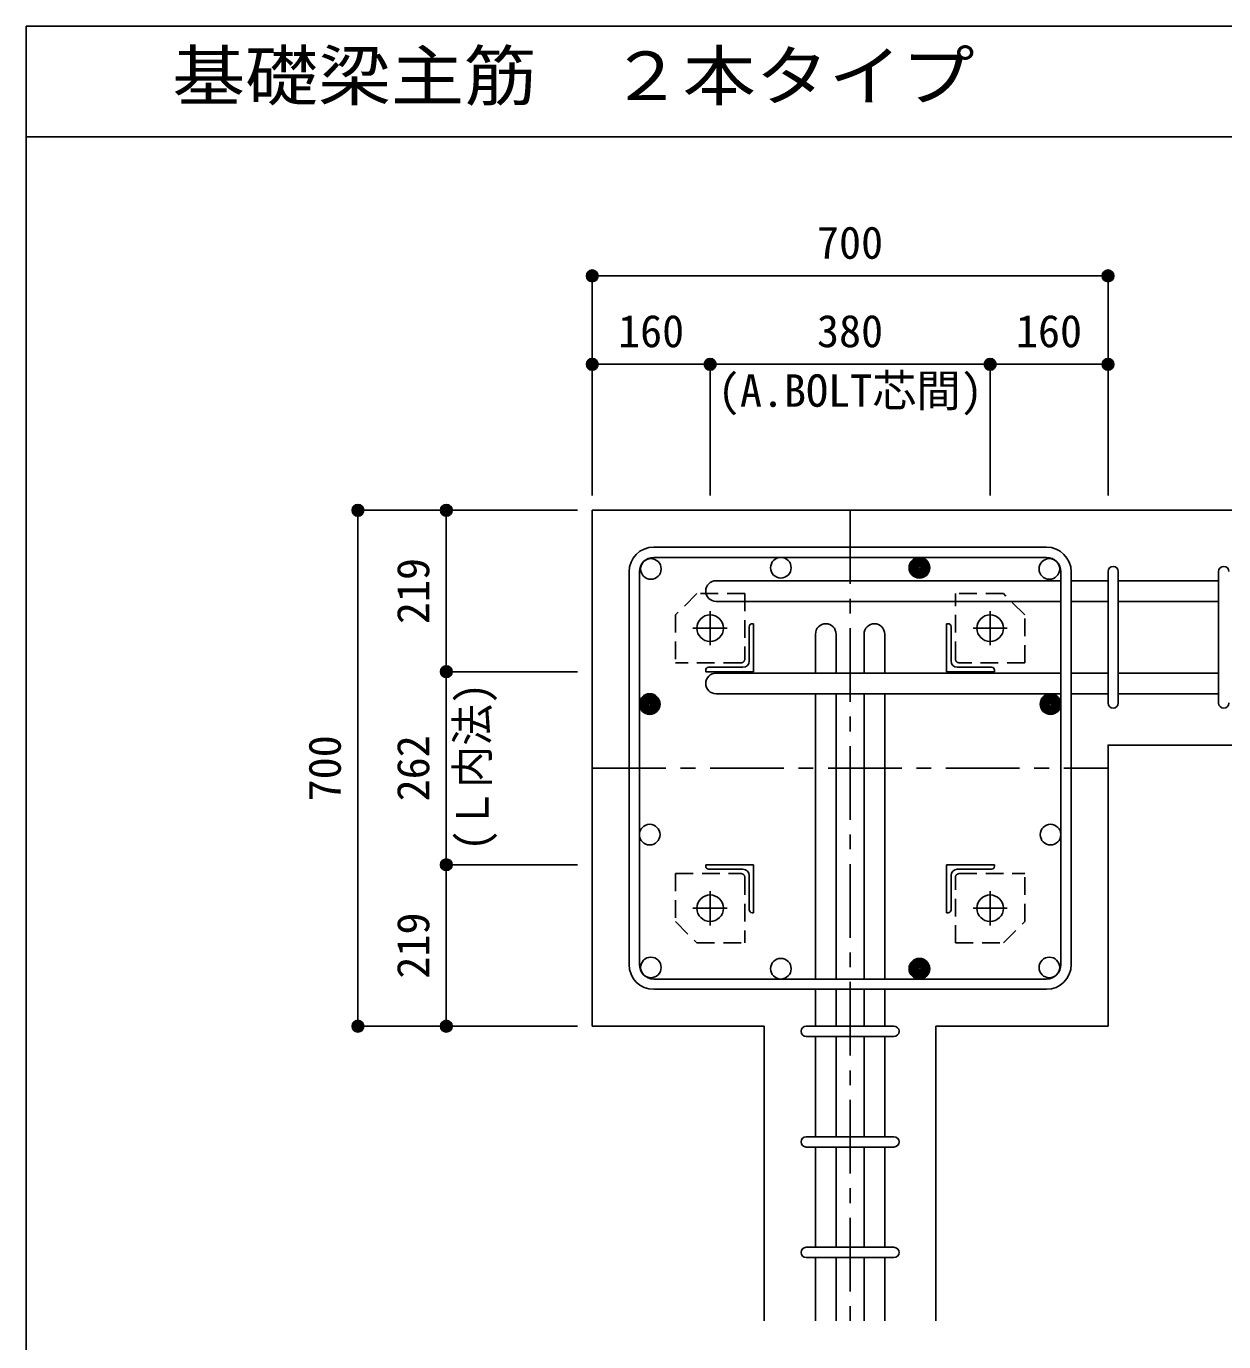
# Model space of a CAD drawing. Units: millimetres at full size, sheet at 1:20. Extents: x -3982 to 3969, y -2797 to 2801.
# Drawn here: x -3982 to -2357, y 1016 to 2801 of the extents above; entities that cross this region are included whole.
import ezdxf
from ezdxf.enums import TextEntityAlignment as Align

# ---------------------------------------------------------------- set-up
doc = ezdxf.new("R2010")
doc.units = ezdxf.units.MM
doc.header["$LTSCALE"] = 20
doc.header["$PDMODE"] = 32
doc.header["$PDSIZE"] = 10
doc.linetypes.add('CHAIN1', pattern=[8, 5, -1, 1, -1])
doc.linetypes.add('DASHED1', pattern=[1.8, 1.2, -0.6])
for name, color, linetype in [('6-1_躯体線', 2, 'Continuous'), ('6-2_A.Bolt_', 4, 'Continuous'), ('6-3_柱型主筋', 4, 'Continuous'), ('6-4_フープ', 7, 'Continuous'), ('6-5_梁主筋', 7, 'Continuous'), ('6-6_S.T.P.', 7, 'Continuous'), ('6-7_文字', 7, 'Continuous'), ('6-9_プレート', 4, 'DASHED1'), ('6-D_寸法', 4, 'Continuous'), ('F-0_枠', 6, 'Continuous')]:
    doc.layers.add(name, color=color, linetype=linetype)
doc.styles.add('ＭＳ ゴシック', font='')
doc.styles.get('ＭＳ ゴシック').set_extended_font_data('MS Gothic')

msp = doc.modelspace()

# ---------------------------------------------------------------- linework, layer by layer
at = {"layer": '6-1_躯体線'}
for p, q in [((-3213.87, 2144.12), (-3213.87, 1444.12)), ((-2113.87, 2144.12), (-3213.87, 2144.12)), ((-3213.87, 1444.12), (-2980.37, 1444.12)), ((-2980.37, 1044.12), (-2980.37, 1444.12))]:
    msp.add_line(p, q, dxfattribs=at)
for points in [[(-2513.87, 1444.12), (-2513.87, 1825.62), (-2113.87, 1825.62)], [(-2747.37, 1044.12), (-2747.37, 1444.12), (-2513.87, 1444.12)]]:
    msp.add_lwpolyline(points, dxfattribs=at)
at = {"layer": '6-2_A.Bolt_', "linetype": 'CHAIN1'}
for p, q in [((-3053.87, 1960.92), (-3053.87, 2007.42)), ((-2673.87, 1960.92), (-2673.87, 2007.42)), ((-3077.17, 1984.12), (-3030.67, 1984.12)), ((-2650.57, 1984.12), (-2697.07, 1984.12)), ((-3053.87, 1580.82), (-3053.87, 1627.32)), ((-2673.87, 1627.32), (-2673.87, 1580.82)), ((-3030.67, 1604.12), (-3077.17, 1604.12)), ((-2650.57, 1604.12), (-2697.07, 1604.12))]:
    msp.add_line(p, q, dxfattribs=at)
at = {"layer": '6-2_A.Bolt_'}
for p, q in [((-3000.87, 1939.62), (-3000.87, 1986.12)), ((-2996.87, 1990.12), (-2994.87, 1990.12)), ((-2994.87, 1925.12), (-2994.87, 1990.12)), ((-2732.87, 1990.12), (-2730.87, 1990.12)), ((-2732.87, 1925.12), (-2732.87, 1990.12)), ((-2726.87, 1939.62), (-2726.87, 1986.12)), ((-3009.37, 1931.12), (-3055.87, 1931.12)), ((-2718.37, 1931.12), (-2671.87, 1931.12)), ((-3059.87, 1925.12), (-3059.87, 1927.12)), ((-2994.87, 1925.12), (-3059.87, 1925.12)), ((-2732.87, 1925.12), (-2667.87, 1925.12)), ((-2667.87, 1927.12), (-2667.87, 1925.12)), ((-3059.87, 1661.12), (-3059.87, 1663.12)), ((-2994.87, 1663.12), (-3059.87, 1663.12)), ((-2994.87, 1663.12), (-2994.87, 1598.12)), ((-2732.87, 1663.12), (-2667.87, 1663.12)), ((-2732.87, 1663.12), (-2732.87, 1598.12)), ((-2667.87, 1663.12), (-2667.87, 1661.12)), ((-3009.37, 1657.12), (-3055.87, 1657.12)), ((-3000.87, 1648.62), (-3000.87, 1602.12)), ((-2726.87, 1648.62), (-2726.87, 1602.12)), ((-2718.37, 1657.12), (-2671.87, 1657.12)), ((-2994.87, 1598.12), (-2996.87, 1598.12)), ((-2730.87, 1598.12), (-2732.87, 1598.12))]:
    msp.add_line(p, q, dxfattribs=at)
at = {"layer": '6-2_A.Bolt_', "color": 3}
for centre in [(-3053.87, 1984.12), (-2673.87, 1984.12), (-3053.87, 1604.12), (-2673.87, 1604.12)]:
    msp.add_circle(centre, 18, dxfattribs=at)
at = {"layer": '6-2_A.Bolt_'}
for centre, radius, start, end in [((-2996.87, 1986.12), 4, 90, 180), ((-2730.87, 1986.12), 4, 0, 90), ((-3055.87, 1927.12), 4, 90, 180), ((-3009.37, 1939.62), 8.5, 270, 0), ((-2718.37, 1939.62), 8.5, 180, 270), ((-2671.87, 1927.12), 4, 0, 90), ((-3055.87, 1661.12), 4, 180, 270), ((-2671.87, 1661.12), 4, 270, 0), ((-3009.37, 1648.62), 8.5, 0, 90), ((-2718.37, 1648.62), 8.5, 90, 180), ((-2996.87, 1602.12), 4, 180, 270), ((-2730.87, 1602.12), 4, 270, 0)]:
    msp.add_arc(centre, radius, start, end, dxfattribs=at)
at = {"layer": '6-3_柱型主筋', "color": 3}
for centre in [(-3134.26, 2064.51), (-2957.87, 2066.12), (-2769.87, 2066.12), (-2593.48, 2064.51), (-3135.87, 1881.12), (-2591.87, 1881.12), (-3135.87, 1703.99), (-2591.87, 1703.99), (-3134.26, 1523.74), (-2957.87, 1522.12), (-2769.87, 1522.12), (-2593.48, 1523.74)]:
    msp.add_circle(centre, 14, dxfattribs=at)
at = {"layer": '6-3_柱型主筋'}
for centre, radius in [((-2769.87, 2066.12), 14), ((-2769.87, 2066.12), 12.44), ((-2769.87, 2066.12), 10.89), ((-2769.87, 2066.12), 9.33), ((-2769.87, 2066.12), 7.78), ((-2769.87, 2066.12), 6.22), ((-2769.87, 2066.12), 4.67), ((-2769.87, 2066.12), 3.11), ((-2769.87, 2066.12), 1.56), ((-3135.87, 1881.12), 14), ((-3135.87, 1881.12), 12.44), ((-3135.87, 1881.12), 10.89), ((-2591.87, 1881.12), 14), ((-2591.87, 1881.12), 12.44), ((-2591.87, 1881.12), 10.89), ((-3135.87, 1881.12), 9.33), ((-3135.87, 1881.12), 7.78), ((-3135.87, 1881.12), 6.22), ((-3135.87, 1881.12), 4.67), ((-3135.87, 1881.12), 3.11), ((-3135.87, 1881.12), 1.56), ((-2591.87, 1881.12), 9.33), ((-2591.87, 1881.12), 7.78), ((-2591.87, 1881.12), 6.22), ((-2591.87, 1881.12), 4.67), ((-2591.87, 1881.12), 3.11), ((-2591.87, 1881.12), 1.56), ((-2769.87, 1522.12), 14), ((-2769.87, 1522.12), 12.44), ((-2769.87, 1522.12), 10.89), ((-2769.87, 1522.12), 9.33), ((-2769.87, 1522.12), 7.78), ((-2769.87, 1522.12), 6.22), ((-2769.87, 1522.12), 4.67), ((-2769.87, 1522.12), 3.11), ((-2769.87, 1522.12), 1.56)]:
    msp.add_circle(centre, radius, dxfattribs=at)
at = {"layer": '6-4_フープ'}
for p, q in [((-3130.37, 2094.12), (-2597.37, 2094.12)), ((-3130.37, 2080.12), (-2597.37, 2080.12)), ((-3163.87, 1527.62), (-3163.87, 2060.62)), ((-3149.87, 2060.62), (-3149.87, 1527.62)), ((-2577.87, 1527.62), (-2577.87, 2060.62)), ((-2563.87, 1527.62), (-2563.87, 2060.62)), ((-2597.37, 1508.12), (-3130.37, 1508.12)), ((-3130.37, 1494.12), (-2597.37, 1494.12))]:
    msp.add_line(p, q, dxfattribs=at)
for centre, radius, start, end in [((-3130.37, 2060.62), 33.5, 90, 180), ((-2597.37, 2060.62), 33.5, 0, 90), ((-3130.37, 2060.62), 19.5, 90, 180), ((-2597.37, 2060.62), 19.5, 0, 90), ((-3130.37, 1527.62), 33.5, 180, 270), ((-3130.37, 1527.62), 19.5, 180, 270), ((-2597.37, 1527.62), 33.5, 270, 0), ((-2597.37, 1527.62), 19.5, 270, 0)]:
    msp.add_arc(centre, radius, start, end, dxfattribs=at)
at = {"layer": '6-5_梁主筋'}
for p, q in [((-2577.87, 2048.51), (-3045.87, 2048.51)), ((-2513.87, 2048.51), (-2563.87, 2048.51)), ((-2363.87, 2048.51), (-2499.87, 2048.51)), ((-2577.87, 2020.51), (-3045.87, 2020.51)), ((-2513.87, 2020.51), (-2563.87, 2020.51)), ((-2363.87, 2020.51), (-2499.87, 2020.51)), ((-2910.87, 1923.12), (-2910.87, 1976.12)), ((-2882.87, 1923.12), (-2882.87, 1976.12)), ((-2844.87, 1923.12), (-2844.87, 1976.12)), ((-2816.87, 1923.12), (-2816.87, 1976.12)), ((-2577.87, 1923.12), (-3045.87, 1923.12)), ((-2513.87, 1923.12), (-2563.87, 1923.12)), ((-2363.87, 1923.12), (-2499.87, 1923.12)), ((-2577.87, 1895.12), (-3045.87, 1895.12)), ((-2910.87, 1508.12), (-2910.87, 1895.12)), ((-2882.87, 1508.12), (-2882.87, 1895.12)), ((-2844.87, 1508.12), (-2844.87, 1895.12)), ((-2816.87, 1508.12), (-2816.87, 1895.12)), ((-2513.87, 1895.12), (-2563.87, 1895.12)), ((-2363.87, 1895.12), (-2499.87, 1895.12)), ((-2910.87, 1444.12), (-2910.87, 1494.12)), ((-2882.87, 1444.12), (-2882.87, 1494.12)), ((-2844.87, 1444.12), (-2844.87, 1494.12)), ((-2816.87, 1444.12), (-2816.87, 1494.12)), ((-2910.87, 1294.12), (-2910.87, 1430.12)), ((-2882.87, 1294.12), (-2882.87, 1430.12)), ((-2844.87, 1294.12), (-2844.87, 1430.12)), ((-2816.87, 1294.12), (-2816.87, 1430.12)), ((-2910.87, 1144.12), (-2910.87, 1280.12)), ((-2882.87, 1144.12), (-2882.87, 1280.12)), ((-2844.87, 1144.12), (-2844.87, 1280.12)), ((-2816.87, 1144.12), (-2816.87, 1280.12)), ((-2910.87, 1044.12), (-2910.87, 1130.12)), ((-2882.87, 1044.12), (-2882.87, 1130.12)), ((-2844.87, 1044.12), (-2844.87, 1130.12)), ((-2816.87, 1044.12), (-2816.87, 1130.12))]:
    msp.add_line(p, q, dxfattribs=at)
for centre, start, end in [((-3045.87, 2034.51), 90, 270), ((-2896.87, 1976.12), 0, 180), ((-2830.87, 1976.12), 0, 180), ((-3045.87, 1909.12), 90, 270)]:
    msp.add_arc(centre, 14, start, end, dxfattribs=at)
at = {"layer": '6-6_S.T.P.'}
for p, q in [((-2513.87, 1882.62), (-2513.87, 2060.62)), ((-2499.87, 1882.62), (-2499.87, 2060.62)), ((-2363.87, 1882.62), (-2363.87, 2060.62)), ((-2923.37, 1444.12), (-2804.37, 1444.12)), ((-2923.37, 1430.12), (-2804.37, 1430.12)), ((-2923.37, 1294.12), (-2804.37, 1294.12)), ((-2923.37, 1280.12), (-2804.37, 1280.12)), ((-2923.37, 1144.12), (-2804.37, 1144.12)), ((-2923.37, 1130.12), (-2804.37, 1130.12))]:
    msp.add_line(p, q, dxfattribs=at)
for centre, start, end in [((-2506.87, 2061.01), 0, 180), ((-2506.87, 2061.01), 0, 180), ((-2506.87, 2061.01), 0, 180), ((-2506.87, 2061.01), 0, 180), ((-2356.87, 2061.01), 0, 180), ((-2506.87, 1882.62), 180, 0), ((-2506.87, 1882.62), 180, 0), ((-2506.87, 1882.62), 180, 0), ((-2506.87, 1882.62), 180, 0), ((-2356.87, 1882.62), 180, 0), ((-2923.37, 1437.12), 90, 270), ((-2923.37, 1437.12), 90, 270), ((-2923.37, 1437.12), 90, 270), ((-2923.37, 1437.12), 90, 270), ((-2804.37, 1437.12), 270, 90), ((-2804.37, 1437.12), 270, 90), ((-2804.37, 1437.12), 270, 90), ((-2804.37, 1437.12), 270, 90), ((-2923.37, 1287.12), 90, 270), ((-2804.37, 1287.12), 270, 90), ((-2923.37, 1137.12), 90, 270), ((-2804.37, 1137.12), 270, 90)]:
    msp.add_arc(centre, 7, start, end, dxfattribs=at)
at = {"layer": '6-9_プレート'}
for p, q in [((-3071.87, 2031.12), (-3100.87, 2002.12)), ((-3006.87, 2031.12), (-3071.87, 2031.12)), ((-3006.87, 2031.12), (-3006.87, 1942.12)), ((-2655.87, 2031.12), (-2720.87, 2031.12)), ((-2720.87, 1942.12), (-2720.87, 2031.12)), ((-2626.87, 2002.12), (-2655.87, 2031.12)), ((-3100.87, 2002.12), (-3100.87, 1937.12)), ((-2626.87, 1937.12), (-2626.87, 2002.12)), ((-3011.87, 1937.12), (-3100.87, 1937.12)), ((-2626.87, 1937.12), (-2715.87, 1937.12)), ((-3100.87, 1651.12), (-3100.87, 1586.12)), ((-3100.87, 1651.12), (-3011.87, 1651.12)), ((-3006.87, 1646.12), (-3006.87, 1557.12)), ((-2720.87, 1557.12), (-2720.87, 1646.12)), ((-2715.87, 1651.12), (-2626.87, 1651.12)), ((-2626.87, 1586.12), (-2626.87, 1651.12)), ((-3100.87, 1586.12), (-3071.87, 1557.12)), ((-2655.87, 1557.12), (-2626.87, 1586.12)), ((-3071.87, 1557.12), (-3006.87, 1557.12)), ((-2720.87, 1557.12), (-2655.87, 1557.12))]:
    msp.add_line(p, q, dxfattribs=at)
for centre, start, end in [((-3011.87, 1942.12), 270, 0), ((-2715.87, 1942.12), 180, 270), ((-3011.87, 1646.12), 0, 90), ((-2715.87, 1646.12), 90, 180)]:
    msp.add_arc(centre, 5, start, end, dxfattribs=at)
at = {"layer": '6-D_寸法'}
for p, q in [((-3213.87, 2462.15), (-3213.87, 2342.15)), ((-3213.87, 2462.15), (-2513.87, 2462.15)), ((-3213.87, 2342.15), (-3213.87, 2164.12)), ((-3213.87, 2342.15), (-3213.87, 2164.12)), ((-3213.87, 2342.15), (-3053.87, 2342.15)), ((-3213.87, 2342.15), (-3213.87, 2164.12)), ((-3053.87, 2342.15), (-3053.87, 2164.12)), ((-3053.87, 2342.15), (-2673.87, 2342.15)), ((-2673.87, 2342.15), (-2673.87, 2164.12)), ((-2513.87, 2342.15), (-2513.87, 2164.12)), ((-3531.89, 2144.12), (-3531.89, 1444.12)), ((-3531.89, 2144.12), (-3411.89, 2144.12)), ((-3411.89, 2144.12), (-3233.87, 2144.12)), ((-3411.89, 2144.12), (-3233.87, 2144.12)), ((-3411.89, 2144.12), (-3233.87, 2144.12)), ((-3411.89, 2144.12), (-3233.87, 2144.12)), ((-3411.89, 2144.12), (-3411.89, 1925.12)), ((-3411.89, 2144.12), (-3233.87, 2144.12)), ((-3411.89, 1925.12), (-3233.87, 1925.12)), ((-3411.89, 1925.12), (-3411.89, 1663.12)), ((-3411.89, 1663.12), (-3233.87, 1663.12)), ((-3531.89, 1444.12), (-3411.89, 1444.12)), ((-3411.89, 1444.12), (-3233.87, 1444.12)), ((-3411.89, 1444.12), (-3233.87, 1444.12)), ((-3411.89, 1444.12), (-3233.87, 1444.12)), ((-3411.89, 1444.12), (-3233.87, 1444.12))]:
    msp.add_line(p, q, dxfattribs=at)
at = {"layer": '6-D_寸法', "linetype": 'CHAIN1'}
for p, q in [((-2863.87, 2144.12), (-2863.87, 1044.12)), ((-3213.87, 1794.12), (-2513.87, 1794.12))]:
    msp.add_line(p, q, dxfattribs=at)
at = {"layer": '6-D_寸法'}
for points in [[(-3213.87, 2462.15), (-3213.87, 2342.15), (-3213.87, 2164.12)], [(-2513.87, 2462.15), (-2513.87, 2342.15), (-2513.87, 2164.12)], [(-2673.87, 2342.15), (-2513.87, 2342.15), (-2513.87, 2164.12)], [(-3411.89, 1663.12), (-3411.89, 1444.12), (-3233.87, 1444.12)], [(-3531.89, 1444.12), (-3411.89, 1444.12), (-3233.87, 1444.12)], [(-3531.89, 1444.12), (-3411.89, 1444.12), (-3233.87, 1444.12)]]:
    msp.add_lwpolyline(points, dxfattribs=at)
for centre, radius in [((-3213.87, 2462.15), 8), ((-3213.87, 2462.15), 7.2), ((-3213.87, 2462.15), 6.4), ((-3213.87, 2462.15), 5.6), ((-3213.87, 2462.15), 4.8), ((-3213.87, 2462.15), 4), ((-3213.87, 2462.15), 3.2), ((-3213.87, 2462.15), 2.4), ((-3213.87, 2462.15), 1.6), ((-2513.87, 2462.15), 8), ((-2513.87, 2462.15), 7.2), ((-2513.87, 2462.15), 6.4), ((-2513.87, 2462.15), 5.6), ((-2513.87, 2462.15), 4.8), ((-2513.87, 2462.15), 4), ((-2513.87, 2462.15), 3.2), ((-2513.87, 2462.15), 2.4), ((-2513.87, 2462.15), 1.6), ((-3213.87, 2462.15), 0.8), ((-2513.87, 2462.15), 0.8), ((-3213.87, 2342.15), 8), ((-3213.87, 2342.15), 7.2), ((-3213.87, 2342.15), 6.4), ((-3213.87, 2342.15), 5.6), ((-3213.87, 2342.15), 4.8), ((-3213.87, 2342.15), 4), ((-3213.87, 2342.15), 3.2), ((-3213.87, 2342.15), 2.4), ((-3213.87, 2342.15), 1.6), ((-3213.87, 2342.15), 0.8), ((-3053.87, 2342.15), 8), ((-3053.87, 2342.15), 7.2), ((-3053.87, 2342.15), 6.4), ((-3053.87, 2342.15), 5.6), ((-3053.87, 2342.15), 4.8), ((-3053.87, 2342.15), 4), ((-3053.87, 2342.15), 3.2), ((-3053.87, 2342.15), 2.4), ((-3053.87, 2342.15), 1.6), ((-3053.87, 2342.15), 0.8), ((-2673.87, 2342.15), 8), ((-2673.87, 2342.15), 7.2), ((-2673.87, 2342.15), 6.4), ((-2673.87, 2342.15), 5.6), ((-2673.87, 2342.15), 4.8), ((-2673.87, 2342.15), 4), ((-2673.87, 2342.15), 3.2), ((-2673.87, 2342.15), 2.4), ((-2673.87, 2342.15), 1.6), ((-2673.87, 2342.15), 0.8), ((-2513.87, 2342.15), 8), ((-2513.87, 2342.15), 7.2), ((-2513.87, 2342.15), 6.4), ((-2513.87, 2342.15), 5.6), ((-2513.87, 2342.15), 4.8), ((-2513.87, 2342.15), 4), ((-2513.87, 2342.15), 3.2), ((-2513.87, 2342.15), 2.4), ((-2513.87, 2342.15), 1.6), ((-2513.87, 2342.15), 0.8), ((-3531.89, 2144.12), 8), ((-3531.89, 2144.12), 7.2), ((-3531.89, 2144.12), 6.4), ((-3531.89, 2144.12), 5.6), ((-3531.89, 2144.12), 4.8), ((-3531.89, 2144.12), 4), ((-3531.89, 2144.12), 3.2), ((-3531.89, 2144.12), 2.4), ((-3531.89, 2144.12), 1.6), ((-3531.89, 2144.12), 0.8), ((-3411.89, 2144.12), 8), ((-3411.89, 2144.12), 7.2), ((-3411.89, 2144.12), 6.4), ((-3411.89, 2144.12), 5.6), ((-3411.89, 2144.12), 4.8), ((-3411.89, 2144.12), 4), ((-3411.89, 2144.12), 3.2), ((-3411.89, 2144.12), 2.4), ((-3411.89, 2144.12), 1.6), ((-3411.89, 2144.12), 0.8), ((-3411.89, 1925.12), 8), ((-3411.89, 1925.12), 7.2), ((-3411.89, 1925.12), 6.4), ((-3411.89, 1925.12), 5.6), ((-3411.89, 1925.12), 4.8), ((-3411.89, 1925.12), 4), ((-3411.89, 1925.12), 3.2), ((-3411.89, 1925.12), 2.4), ((-3411.89, 1925.12), 1.6), ((-3411.89, 1925.12), 0.8), ((-3411.89, 1663.12), 8), ((-3411.89, 1663.12), 7.2), ((-3411.89, 1663.12), 6.4), ((-3411.89, 1663.12), 5.6), ((-3411.89, 1663.12), 4.8), ((-3411.89, 1663.12), 4), ((-3411.89, 1663.12), 3.2), ((-3411.89, 1663.12), 2.4), ((-3411.89, 1663.12), 1.6), ((-3411.89, 1663.12), 0.8), ((-3531.89, 1444.12), 8), ((-3531.89, 1444.12), 7.2), ((-3531.89, 1444.12), 6.4), ((-3531.89, 1444.12), 5.6), ((-3531.89, 1444.12), 4.8), ((-3531.89, 1444.12), 4), ((-3531.89, 1444.12), 3.2), ((-3531.89, 1444.12), 2.4), ((-3531.89, 1444.12), 1.6), ((-3411.89, 1444.12), 8), ((-3411.89, 1444.12), 7.2), ((-3411.89, 1444.12), 6.4), ((-3411.89, 1444.12), 5.6), ((-3411.89, 1444.12), 4.8), ((-3411.89, 1444.12), 4), ((-3411.89, 1444.12), 3.2), ((-3411.89, 1444.12), 2.4), ((-3411.89, 1444.12), 1.6), ((-3531.89, 1444.12), 0.8), ((-3411.89, 1444.12), 0.8)]:
    msp.add_circle(centre, radius, dxfattribs=at)
at = {"layer": '6-D_寸法', "color": 7}
for p in [(-3213.87, 2462.15), (-2513.87, 2462.15), (-3213.87, 2342.15), (-3053.87, 2342.15), (-2673.87, 2342.15), (-2513.87, 2342.15), (-3531.89, 2144.12), (-3411.89, 2144.12), (-3411.89, 1925.12), (-3411.89, 1663.12), (-3531.89, 1444.12), (-3411.89, 1444.12)]:
    msp.add_point(p, dxfattribs=at)
at = {"layer": 'F-0_枠'}
for q in [(3969.4, 2800.77), (-3981.92, -2796.83)]:
    msp.add_line((-3981.92, 2800.77), q, dxfattribs=at)
at = {"layer": 'F-0_枠', "color": 2}
msp.add_line((-3981.92, 2650.77), (2482.4, 2650.77), dxfattribs=at)

# ---------------------------------------------------------------- texts
at = {"layer": '6-7_文字', "color": 2, "style": 'ＭＳ ゴシック', "width": 1.1}
msp.add_text('\u3000\u3000基礎梁主筋\u3000２本タイプ', height=65.98, dxfattribs=at).set_placement((-3981.92, 2680.77), align=Align.BOTTOM_LEFT)
at = {"layer": '6-7_文字', "color": 4, "style": 'ＭＳ ゴシック'}
msp.add_text('(A.BOLT芯間)', height=43.99, dxfattribs=at).set_placement((-3043.34, 2271.37), align=Align.BOTTOM_LEFT)
at = {"layer": '6-D_寸法', "style": 'ＭＳ ゴシック'}
for s, p in [('700', (-2908.87, 2472.15)), ('160', (-3178.87, 2352.15)), ('380', (-2908.87, 2352.15)), ('160', (-2638.87, 2352.15))]:
    msp.add_text(s, height=43.99, dxfattribs=at).set_placement(p, align=Align.BOTTOM_LEFT)
for s, p in [('219', (-3421.89, 1989.62)), ('700', (-3541.89, 1749.12)), ('262', (-3421.89, 1749.12)), ('219', (-3421.89, 1508.62))]:
    msp.add_text(s, height=43.99, rotation=90, dxfattribs=at).set_placement(p, align=Align.BOTTOM_LEFT)
at = {"layer": '6-D_寸法', "style": 'ＭＳ ゴシック', "width": 0.95}
msp.add_text('(Ｌ内法)', height=43.99, rotation=90, dxfattribs=at).set_placement((-3341.41, 1682.02), align=Align.BOTTOM_LEFT)

doc.saveas('drawing.dxf')
